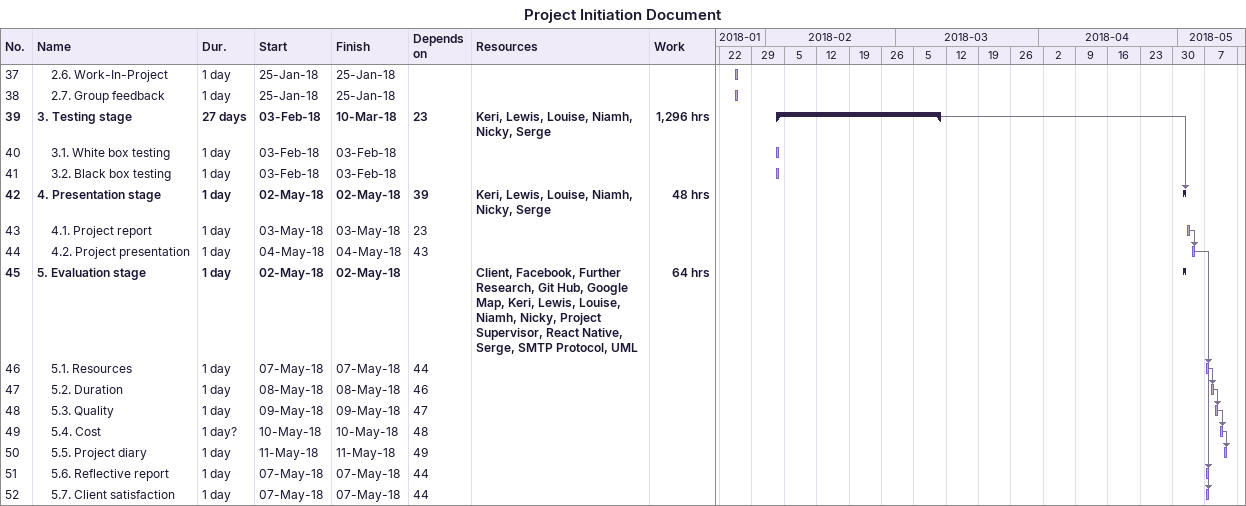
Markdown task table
Project Initiation Document

| ID | Level | Task | Duration | Start | Finish | Predecessors | Resources | Work (h) |
|---|---|---|---|---|---|---|---|---|
| 37 | 2 | 2.6. Work-In-Project | 1d | 2018-01-25 | 2018-01-25 |  |  |  |
| 38 | 2 | 2.7. Group feedback | 1d | 2018-01-25 | 2018-01-25 |  |  |  |
| 39 | 1 | **3. Testing stage** | 27d | 2018-02-03 | 2018-03-10 | 23 | Keri, Lewis, Louise, Niamh, Nicky, Serge | 1296 |
| 40 | 2 | 3.1. White box testing | 1d | 2018-02-03 | 2018-02-03 |  |  |  |
| 41 | 2 | 3.2. Black box testing | 1d | 2018-02-03 | 2018-02-03 |  |  |  |
| 42 | 1 | **4. Presentation stage** | 1d | 2018-05-02 | 2018-05-02 | 39 | Keri, Lewis, Louise, Niamh, Nicky, Serge | 48 |
| 43 | 2 | 4.1. Project report | 1d | 2018-05-03 | 2018-05-03 | 23 |  |  |
| 44 | 2 | 4.2. Project presentation | 1d | 2018-05-04 | 2018-05-04 | 43 |  |  |
| 45 | 1 | **5. Evaluation stage** | 1d | 2018-05-02 | 2018-05-02 |  | Client, Facebook, Further Research, Git Hub, Google Map, Keri, Lewis, Louise, Niamh, Nicky, Project Supervisor, React Native, Serge, SMTP Protocol, UML | 64 |
| 46 | 2 | 5.1. Resources | 1d | 2018-05-07 | 2018-05-07 | 44 |  |  |
| 47 | 2 | 5.2. Duration | 1d | 2018-05-08 | 2018-05-08 | 46 |  |  |
| 48 | 2 | 5.3. Quality | 1d | 2018-05-09 | 2018-05-09 | 47 |  |  |
| 49 | 2 | 5.4. Cost | 1d? | 2018-05-10 | 2018-05-10 | 48 |  |  |
| 50 | 2 | 5.5. Project diary | 1d | 2018-05-11 | 2018-05-11 | 49 |  |  |
| 51 | 2 | 5.6. Reflective report | 1d | 2018-05-07 | 2018-05-07 | 44 |  |  |
| 52 | 2 | 5.7. Client satisfaction | 1d | 2018-05-07 | 2018-05-07 | 44 |  |  |
